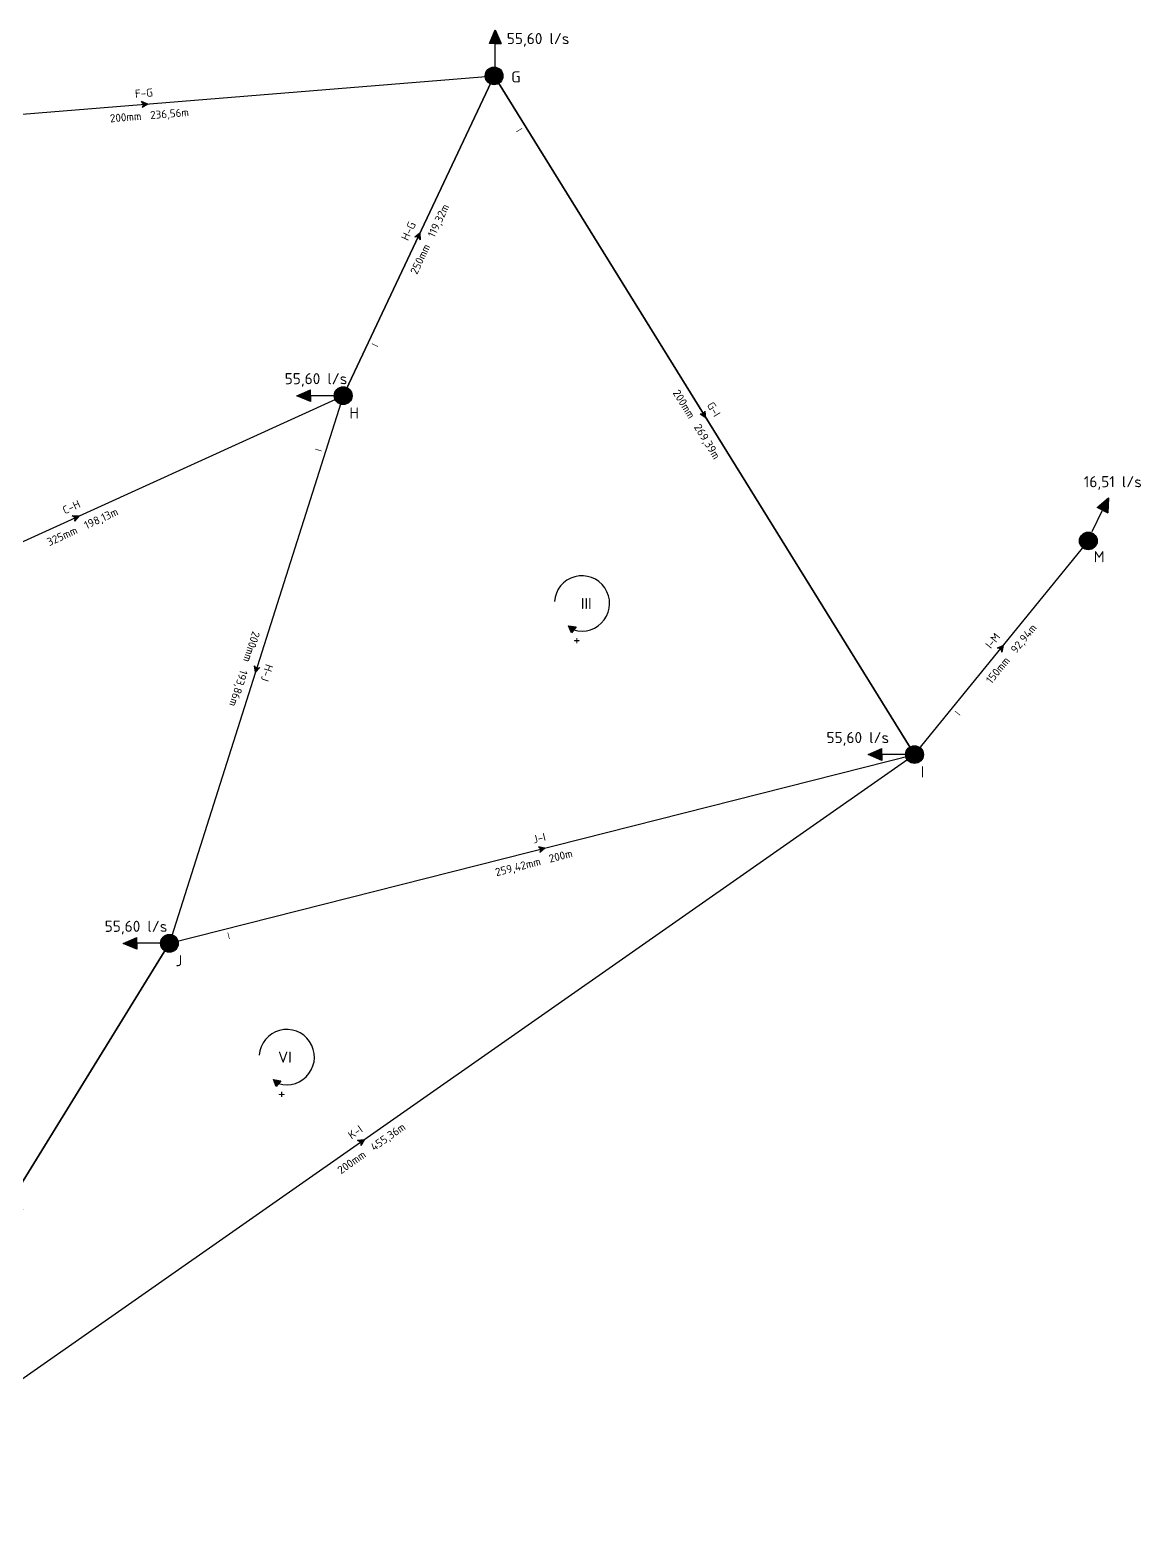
# Model space of a CAD drawing. Header units: millimetres. Extents: x 2 to 1133, y 156 to 699.
# Drawn here: x 758 to 1133, y 194 to 699 of the extents above; entities that cross this region are included whole.
import ezdxf
from ezdxf.enums import TextEntityAlignment as Align

# ---------------------------------------------------------------- set-up
doc = ezdxf.new("R2010")
doc.units = ezdxf.units.MM
doc.header["$LTSCALE"] = 0.25
for name, color, linetype in [('ARQ-TXT-GER-TextosEmGeral', 2, 'Continuous'), ('INF-TUB-AGU-CondutorAgua', 5, 'Continuous'), ('INF-TUB-ANL-TubulaçãoPrincipalAnéis', 3, 'Continuous')]:
    doc.layers.add(name, color=color, linetype=linetype)
doc.styles.add('1.8mm', font='isocpeur.ttf', dxfattribs={"height": 1.8})
doc.styles.add('2.5mm', font='isocpeur.ttf', dxfattribs={"height": 2.5})

# ---------------------------------------------------------------- blocks, each defined once
blk = doc.blocks.new('*U76')
at = {"layer": 'INF-TUB-AGU-CondutorAgua'}
h = blk.add_hatch(color=5, dxfattribs=at)
h.dxf.hatch_style = 1
h.paths.add_polyline_path([(116.8, 10.46), (117.49, 9.51), (118.88, 9.62)])
h.paths.add_polyline_path([(118.88, 9.62), (117.49, 9.51), (116.96, 8.46)])
for p, q in [((0, 0), (235.76, 19.12)), ((117.49, 9.51), (116.8, 10.46)), ((118.88, 9.62), (116.8, 10.46)), ((118.86, 9.63), (116.94, 8.47)), ((117.47, 9.52), (116.94, 8.47))]:
    blk.add_line(p, q, dxfattribs=at)
at = {"layer": 'INF-TUB-AGU-CondutorAgua', "insert": (20.06, 0.11), "char_height": 1.8, "width": 0.5925, "attachment_point": 2, "rotation": 4.601, "style": '1.8mm'}
blk.add_mtext('\\pxqc;|', dxfattribs=at)
at = {"layer": 'INF-TUB-AGU-CondutorAgua', "style": '1.8mm'}
blk.add_attdef('N', text='', height=1.8, rotation=4.601, dxfattribs=at).set_placement((117.74, 11.18), align=Align.BOTTOM_CENTER)
blk.add_attdef('D', text='', height=1.8, rotation=4.601, dxfattribs=at).set_placement((116.58, 6.97), align=Align.TOP_RIGHT)
blk.add_attdef('C', text='', height=1.8, rotation=4.601, dxfattribs=at).set_placement((119.57, 7.21), align=Align.TOP_LEFT)
blk = doc.blocks.new('*U77')
at = {"layer": 'INF-TUB-AGU-CondutorAgua'}
h = blk.add_hatch(color=5, dxfattribs=at)
h.dxf.hatch_style = 1
h.paths.add_polyline_path([(88.86, 41.5), (89.83, 40.84), (91.09, 41.42)])
h.paths.add_polyline_path([(91.09, 41.42), (89.83, 40.84), (89.68, 39.68)])
for p, q in [((0, 0), (180.34, 82.05)), ((89.83, 40.84), (88.86, 41.5)), ((91.09, 41.42), (88.86, 41.5)), ((91.07, 41.42), (89.66, 39.68)), ((89.81, 40.85), (89.66, 39.68))]:
    blk.add_line(p, q, dxfattribs=at)
at = {"layer": 'INF-TUB-AGU-CondutorAgua', "insert": (18.83, 6.91), "char_height": 1.8, "width": 0.5925, "attachment_point": 2, "rotation": 24.4274, "style": '1.8mm'}
blk.add_mtext('\\pxqc;|', dxfattribs=at)
at = {"layer": 'INF-TUB-AGU-CondutorAgua', "style": '1.8mm'}
blk.add_attdef('N', text='', height=1.8, rotation=24.4274, dxfattribs=at).set_placement((89.5, 42.5), align=Align.BOTTOM_CENTER)
blk.add_attdef('D', text='', height=1.8, rotation=24.4274, dxfattribs=at).set_placement((89.83, 38.15), align=Align.TOP_RIGHT)
blk.add_attdef('C', text='', height=1.8, rotation=24.4274, dxfattribs=at).set_placement((92.56, 39.39), align=Align.TOP_LEFT)
blk = doc.blocks.new('*U72')
at = {"layer": 'INF-TUB-AGU-CondutorAgua'}
h = blk.add_hatch(color=5, dxfattribs=at)
h.dxf.hatch_style = 1
h.paths.add_polyline_path([(24.16, 53.46), (25.32, 53.59), (25.91, 54.84)])
h.paths.add_polyline_path([(25.91, 54.84), (25.32, 53.59), (25.96, 52.61)])
for p, q in [((0, 0), (50.93, 107.9)), ((25.91, 54.84), (24.16, 53.46)), ((25.32, 53.59), (24.16, 53.46)), ((25.3, 53.58), (25.95, 52.6)), ((25.9, 54.83), (25.95, 52.6))]:
    blk.add_line(p, q, dxfattribs=at)
at = {"layer": 'INF-TUB-AGU-CondutorAgua', "insert": (9.91, 17.44), "char_height": 1.8, "width": 0.5925, "attachment_point": 2, "rotation": 64.6943, "style": '1.8mm'}
blk.add_mtext('\\pxqc;|', dxfattribs=at)
at = {"layer": 'INF-TUB-AGU-CondutorAgua', "style": '1.8mm'}
blk.add_attdef('N', text='', height=1.8, rotation=64.6943, dxfattribs=at).set_placement((24, 54.64), align=Align.BOTTOM_CENTER)
blk.add_attdef('D', text='', height=1.8, rotation=64.6943, dxfattribs=at).set_placement((27.06, 51.54), align=Align.TOP_RIGHT)
blk.add_attdef('C', text='', height=1.8, rotation=64.6943, dxfattribs=at).set_placement((28.35, 54.25), align=Align.TOP_LEFT)
blk = doc.blocks.new('*U73')
at = {"layer": 'INF-TUB-AGU-CondutorAgua'}
h = blk.add_hatch(color=5, dxfattribs=at)
h.dxf.hatch_style = 1
h.paths.add_polyline_path([(-28.09, -91.73), (-29.23, -92.01), (-29.65, -93.33)])
h.paths.add_polyline_path([(-29.65, -93.33), (-29.23, -92.01), (-30, -91.12)])
for p, q in [((0, 0), (-58.65, -184.77)), ((-29.22, -91.99), (-29.98, -91.11)), ((-29.64, -93.32), (-29.98, -91.11)), ((-29.65, -93.33), (-28.09, -91.73)), ((-29.23, -92.01), (-28.09, -91.73))]:
    blk.add_line(p, q, dxfattribs=at)
at = {"layer": 'INF-TUB-AGU-CondutorAgua', "insert": (-7.49, -18.61), "char_height": 1.8, "width": 0.5925, "attachment_point": 2, "rotation": 252.352, "style": '1.8mm'}
blk.add_mtext('\\pxqc;|', dxfattribs=at)
at = {"layer": 'INF-TUB-AGU-CondutorAgua', "style": '1.8mm'}
blk.add_attdef('D', text='', height=1.8, rotation=252.352, dxfattribs=at).set_placement((-31.23, -90.21), align=Align.TOP_RIGHT)
blk.add_attdef('C', text='', height=1.8, rotation=252.352, dxfattribs=at).set_placement((-32.14, -93.06), align=Align.TOP_LEFT)
blk.add_attdef('N', text='', height=1.8, rotation=252.352, dxfattribs=at).set_placement((-27.78, -92.87), align=Align.BOTTOM_CENTER)
blk = doc.blocks.new('*U74')
at = {"layer": 'INF-TUB-AGU-CondutorAgua'}
h = blk.add_hatch(color=5, dxfattribs=at)
h.dxf.hatch_style = 1
h.paths.add_polyline_path([(71.25, -113.13), (70.72, -114.18), (71.45, -115.36)])
h.paths.add_polyline_path([(71.45, -115.36), (70.72, -114.18), (69.55, -114.18)])
for p, q in [((0, 0), (141.89, -228.99)), ((70.72, -114.16), (69.55, -114.16)), ((71.45, -115.34), (69.55, -114.16)), ((70.72, -114.18), (71.25, -113.13)), ((71.45, -115.36), (71.25, -113.13))]:
    blk.add_line(p, q, dxfattribs=at)
at = {"layer": 'INF-TUB-AGU-CondutorAgua', "insert": (9.25, -17.8), "char_height": 1.8, "width": 0.5925, "attachment_point": 2, "rotation": 301.7477, "style": '1.8mm'}
blk.add_mtext('\\pxqc;|', dxfattribs=at)
at = {"layer": 'INF-TUB-AGU-CondutorAgua', "style": '1.8mm'}
blk.add_attdef('D', text='', height=1.8, rotation=301.7477, dxfattribs=at).set_placement((68.05, -114.52), align=Align.TOP_RIGHT)
blk.add_attdef('N', text='', height=1.8, rotation=301.7477, dxfattribs=at).set_placement((72.32, -113.64), align=Align.BOTTOM_CENTER)
blk.add_attdef('C', text='', height=1.8, rotation=301.7477, dxfattribs=at).set_placement((69.63, -117.07), align=Align.TOP_LEFT)
blk = doc.blocks.new('*U75')
at = {"layer": 'INF-TUB-AGU-CondutorAgua'}
h = blk.add_hatch(color=5, dxfattribs=at)
h.dxf.hatch_style = 1
h.paths.add_polyline_path([(124.53, 32.54), (125.37, 31.72), (126.71, 32.06)])
h.paths.add_polyline_path([(126.71, 32.06), (125.37, 31.72), (125.02, 30.61)])
for p, q in [((0, 0), (251.48, 63.68)), ((125.37, 31.72), (124.53, 32.54)), ((126.71, 32.06), (124.53, 32.54)), ((126.69, 32.07), (125, 30.61)), ((125.35, 31.73), (125, 30.61))]:
    blk.add_line(p, q, dxfattribs=at)
at = {"layer": 'INF-TUB-AGU-CondutorAgua', "insert": (19.76, 3.45), "char_height": 1.8, "width": 0.5925, "attachment_point": 2, "rotation": 14.1741, "style": '1.8mm'}
blk.add_mtext('\\pxqc;|', dxfattribs=at)
at = {"layer": 'INF-TUB-AGU-CondutorAgua', "style": '1.8mm'}
blk.add_attdef('N', text='', height=1.8, rotation=14.1741, dxfattribs=at).set_placement((125.34, 33.41), align=Align.BOTTOM_CENTER)
blk.add_attdef('D', text='', height=1.8, rotation=14.1741, dxfattribs=at).set_placement((124.89, 29.07), align=Align.TOP_RIGHT)
blk.add_attdef('C', text='', height=1.8, rotation=14.1741, dxfattribs=at).set_placement((127.8, 29.81), align=Align.TOP_LEFT)
blk = doc.blocks.new('*U84')
at = {"layer": 'INF-TUB-AGU-CondutorAgua'}
h = blk.add_hatch(color=5, dxfattribs=at)
h.dxf.hatch_style = 1
h.paths.add_polyline_path([(59.49, 98.3), (60.66, 98.3), (61.39, 99.48)])
h.paths.add_polyline_path([(61.39, 99.48), (60.66, 98.3), (61.19, 97.25)])
for p, q in [((0, 0), (121.69, 197.28)), ((61.39, 99.48), (59.49, 98.3)), ((60.66, 98.3), (59.49, 98.3)), ((60.64, 98.29), (61.17, 97.24)), ((61.37, 99.47), (61.17, 97.24))]:
    blk.add_line(p, q, dxfattribs=at)
at = {"layer": 'INF-TUB-AGU-CondutorAgua', "insert": (11.79, 16.23), "char_height": 1.8, "width": 0.5925, "attachment_point": 2, "rotation": 58.2956, "style": '1.8mm'}
blk.add_mtext('\\pxqc;|', dxfattribs=at)
at = {"layer": 'INF-TUB-AGU-CondutorAgua', "style": '1.8mm'}
blk.add_attdef('N', text='', height=1.8, rotation=58.2956, dxfattribs=at).set_placement((59.46, 99.49), align=Align.BOTTOM_CENTER)
blk.add_attdef('C', text='', height=1.8, rotation=58.2956, dxfattribs=at).set_placement((63.74, 98.61), align=Align.TOP_LEFT)
blk.add_attdef('D', text='', height=1.8, rotation=58.2956, dxfattribs=at).set_placement((62.16, 96.06), align=Align.TOP_RIGHT)
blk = doc.blocks.new('*U71')
at = {"layer": 'INF-TUB-AGU-CondutorAgua'}
h = blk.add_hatch(color=5, dxfattribs=at)
h.dxf.hatch_style = 1
h.paths.add_polyline_path([(185.2, 130.71), (186.28, 130.24), (187.42, 131.03)])
h.paths.add_polyline_path([(187.42, 131.03), (186.28, 130.24), (186.35, 129.07)])
for p, q in [((0, 0), (373.17, 260.96)), ((187.42, 131.03), (185.2, 130.71)), ((186.28, 130.24), (185.2, 130.71)), ((186.26, 130.24), (186.33, 129.07)), ((187.4, 131.03), (186.33, 129.07))]:
    blk.add_line(p, q, dxfattribs=at)
at = {"layer": 'INF-TUB-AGU-CondutorAgua', "insert": (17.26, 10.23), "char_height": 1.8, "width": 0.5925, "attachment_point": 2, "rotation": 34.9291, "style": '1.8mm'}
blk.add_mtext('\\pxqc;|', dxfattribs=at)
at = {"layer": 'INF-TUB-AGU-CondutorAgua', "style": '1.8mm'}
blk.add_attdef('N', text='', height=1.8, rotation=34.9291, dxfattribs=at).set_placement((185.65, 131.81), align=Align.BOTTOM_CENTER)
blk.add_attdef('D', text='', height=1.8, rotation=34.9291, dxfattribs=at).set_placement((186.77, 127.59), align=Align.TOP_RIGHT)
blk.add_attdef('C', text='', height=1.8, rotation=34.9291, dxfattribs=at).set_placement((189.23, 129.31), align=Align.TOP_LEFT)
blk = doc.blocks.new('*U85')
at = {"layer": 'INF-TUB-AGU-CondutorAgua'}
h = blk.add_hatch(color=5, dxfattribs=at)
h.dxf.hatch_style = 1
h.paths.add_polyline_path([(27.95, 35.88), (29.11, 35.73), (29.98, 36.8)])
h.paths.add_polyline_path([(29.98, 36.8), (29.11, 35.73), (29.5, 34.62)])
for p, q in [((0, 0), (58.67, 72.08)), ((29.98, 36.8), (27.95, 35.88)), ((29.11, 35.73), (27.95, 35.88)), ((29.09, 35.72), (29.48, 34.61)), ((29.97, 36.79), (29.48, 34.61))]:
    blk.add_line(p, q, dxfattribs=at)
at = {"layer": 'INF-TUB-AGU-CondutorAgua', "insert": (13.8, 14.56), "char_height": 1.8, "width": 0.5925, "attachment_point": 2, "rotation": 50.8192, "style": '1.8mm'}
blk.add_mtext('\\pxqc;|', dxfattribs=at)
at = {"layer": 'INF-TUB-AGU-CondutorAgua', "style": '1.8mm'}
blk.add_attdef('N', text='', height=1.8, rotation=50.8192, dxfattribs=at).set_placement((28.08, 37.06), align=Align.BOTTOM_CENTER)
blk.add_attdef('C', text='', height=1.8, rotation=50.8192, dxfattribs=at).set_placement((32.2, 35.64), align=Align.TOP_LEFT)
blk.add_attdef('D', text='', height=1.8, rotation=50.8192, dxfattribs=at).set_placement((30.31, 33.31), align=Align.TOP_RIGHT)

msp = doc.modelspace()

# ---------------------------------------------------------------- hatches: boundary and pattern name
at = {"layer": 'ARQ-TXT-GER-TextosEmGeral', "linetype": 'ByBlock'}
h = msp.add_hatch(color=256, dxfattribs=at)
h.dxf.hatch_style = 1
h.paths.add_polyline_path([(939.69, 497.89), (940.61, 495.59), (942.18, 497.52)])
h = msp.add_hatch(color=256, dxfattribs=at)
h.dxf.hatch_style = 1
h.paths.add_polyline_path([(840.06, 344.82), (840.99, 342.52), (842.55, 344.45)])
at = {"layer": 'INF-TUB-ANL-TubulaçãoPrincipalAnéis', "linetype": 'ByBlock'}
h = msp.add_hatch(color=256, dxfattribs=at)
h.dxf.hatch_style = 1
h.paths.add_polyline_path([(916.92, 694.37), (914.9, 698.96), (912.92, 694.37), (914.92, 694.37)])
h = msp.add_hatch(color=256, dxfattribs=at)
h.dxf.hatch_style = 1
h.paths.add_polyline_path([(917.52, 683.46, 1), (911.52, 683.46, 1)])
h = msp.add_hatch(color=256, dxfattribs=at)
h.dxf.hatch_style = 1
h.paths.add_polyline_path([(852.59, 577.56), (848, 575.54), (852.59, 573.56), (852.59, 575.56)])
h = msp.add_hatch(color=256, dxfattribs=at)
h.dxf.hatch_style = 1
h.paths.add_polyline_path([(866.59, 575.56, 1), (860.59, 575.56, 1)])
h = msp.add_hatch(color=256, dxfattribs=at)
h.dxf.hatch_style = 1
h.paths.add_polyline_path([(1121.65, 536.08), (1121.85, 541.09), (1118.05, 537.83), (1119.85, 536.96)])
h = msp.add_hatch(color=256, dxfattribs=at)
h.dxf.hatch_style = 1
h.paths.add_polyline_path([(1118.09, 526.55, 1), (1112.09, 526.55, 1)])
h = msp.add_hatch(color=256, dxfattribs=at)
h.dxf.hatch_style = 1
h.paths.add_polyline_path([(1045.42, 456.47), (1040.82, 454.45), (1045.42, 452.47), (1045.42, 454.47)])
h = msp.add_hatch(color=256, dxfattribs=at)
h.dxf.hatch_style = 1
h.paths.add_polyline_path([(1059.42, 454.47, 1), (1053.42, 454.47, 1)])
h = msp.add_hatch(color=256, dxfattribs=at)
h.dxf.hatch_style = 1
h.paths.add_polyline_path([(793.94, 392.79), (789.34, 390.77), (793.94, 388.79), (793.94, 390.79)])
h = msp.add_hatch(color=256, dxfattribs=at)
h.dxf.hatch_style = 1
h.paths.add_polyline_path([(807.94, 390.79, 1), (801.94, 390.79, 1)])

# ---------------------------------------------------------------- linework, layer by layer
at = {"layer": 'ARQ-TXT-GER-TextosEmGeral', "linetype": 'ByBlock'}
for p, q in [((940.61, 495.59), (939.69, 497.89)), ((939.69, 497.89), (942.18, 497.52)), ((942.18, 497.52), (940.61, 495.59)), ((840.99, 342.52), (840.06, 344.82)), ((840.06, 344.82), (842.55, 344.45)), ((842.55, 344.45), (840.99, 342.52))]:
    msp.add_line(p, q, dxfattribs=at)
for centre in [(944.17, 505.46), (844.55, 352.39)]:
    msp.add_arc(centre, 9.33, 252.6882, 175.7016, dxfattribs=at)
at = {"layer": 'INF-TUB-ANL-TubulaçãoPrincipalAnéis', "linetype": 'ByBlock'}
for p, q in [((912.92, 694.37), (914.9, 698.96)), ((914.9, 698.96), (916.92, 694.37)), ((914.92, 694.37), (912.92, 694.37)), ((914.92, 686.37), (914.92, 694.37)), ((914.92, 694.37), (916.92, 694.37)), ((848, 575.54), (852.59, 577.56)), ((852.59, 575.56), (852.59, 577.56)), ((852.59, 573.56), (848, 575.54)), ((860.59, 575.56), (852.59, 575.56)), ((852.59, 575.56), (852.59, 573.56)), ((1118.05, 537.83), (1121.85, 541.09)), ((1121.85, 541.09), (1121.65, 536.08)), ((1116.34, 529.77), (1119.85, 536.96)), ((1119.85, 536.96), (1118.05, 537.83)), ((1119.85, 536.96), (1121.65, 536.08)), ((1040.82, 454.45), (1045.42, 456.47)), ((1045.42, 454.47), (1045.42, 456.47)), ((1045.42, 452.47), (1040.82, 454.45)), ((1053.42, 454.47), (1045.42, 454.47)), ((1045.42, 454.47), (1045.42, 452.47)), ((789.34, 390.77), (793.94, 392.79)), ((793.94, 388.79), (789.34, 390.77)), ((793.94, 390.79), (793.94, 392.79)), ((801.94, 390.79), (793.94, 390.79)), ((793.94, 390.79), (793.94, 388.79))]:
    msp.add_line(p, q, dxfattribs=at)
at = {"layer": 'INF-TUB-ANL-TubulaçãoPrincipalAnéis'}
for p, q in [((678.77, 664.34), (914.52, 683.46)), ((914.52, 683.46), (863.59, 575.56)), ((1056.42, 454.47), (914.52, 683.46)), ((683.25, 493.51), (863.59, 575.56)), ((863.59, 575.56), (804.94, 390.79)), ((1056.42, 454.47), (1115.09, 526.55)), ((683.25, 193.51), (1056.42, 454.47)), ((804.94, 390.79), (1056.42, 454.47)), ((804.94, 390.79), (683.25, 193.51))]:
    msp.add_line(p, q, dxfattribs=at)
at = {"layer": 'INF-TUB-ANL-TubulaçãoPrincipalAnéis', "linetype": 'ByBlock'}
for centre in [(914.52, 683.46), (863.59, 575.56), (1115.09, 526.55), (1056.42, 454.47), (804.94, 390.79)]:
    msp.add_circle(centre, 3, dxfattribs=at)

# ---------------------------------------------------------------- block references
at = {"layer": 'INF-TUB-AGU-CondutorAgua'}
ref = msp.add_blockref('*U76', (678.77, 664.34), dxfattribs=at)
ref.add_attrib('D', '200mm', dxfattribs={"height": 2.7, "rotation": 4.601, "style": '1.8mm'}).set_placement((795.35, 671.31), align=Align.TOP_RIGHT)
ref.add_attrib('C', '236,56m', dxfattribs={"height": 2.7, "rotation": 4.601, "style": '1.8mm'}).set_placement((798.34, 671.55), align=Align.TOP_LEFT)
ref.add_attrib('N', 'F-G', dxfattribs={"height": 2.7, "rotation": 4.601, "style": '1.8mm'}).set_placement((796.51, 675.51), align=Align.BOTTOM_CENTER)
ref = msp.add_blockref('*U72', (863.59, 575.56), dxfattribs=at)
ref.add_attrib('D', '250mm', dxfattribs={"height": 2.7, "rotation": 64.6943, "style": '1.8mm'}).set_placement((890.66, 627.09), align=Align.TOP_RIGHT)
ref.add_attrib('C', '119,32m', dxfattribs={"height": 2.7, "rotation": 64.6943, "style": '1.8mm'}).set_placement((891.94, 629.81), align=Align.TOP_LEFT)
ref.add_attrib('N', 'H-G', dxfattribs={"height": 2.7, "rotation": 64.6943, "style": '1.8mm'}).set_placement((887.59, 630.2), align=Align.BOTTOM_CENTER)
ref = msp.add_blockref('*U74', (914.52, 683.46), dxfattribs=at)
ref.add_attrib('D', '200mm', dxfattribs={"height": 2.7, "rotation": 301.7477, "style": '1.8mm'}).set_placement((982.57, 568.94), align=Align.TOP_RIGHT)
ref.add_attrib('C', '269,39m', dxfattribs={"height": 2.7, "rotation": 301.7477, "style": '1.8mm'}).set_placement((984.15, 566.39), align=Align.TOP_LEFT)
ref.add_attrib('N', 'G-I', dxfattribs={"height": 2.7, "rotation": 301.7477, "style": '1.8mm'}).set_placement((986.85, 569.82), align=Align.BOTTOM_CENTER)
ref = msp.add_blockref('*U77', (683.25, 493.51), dxfattribs=at)
ref.add_attrib('D', '325mm', dxfattribs={"height": 2.7, "rotation": 24.4274, "style": '1.8mm'}).set_placement((773.08, 531.66), align=Align.TOP_RIGHT)
ref.add_attrib('C', '198,13m', dxfattribs={"height": 2.7, "rotation": 24.4274, "style": '1.8mm'}).set_placement((775.81, 532.9), align=Align.TOP_LEFT)
ref.add_attrib('N', 'C-H', dxfattribs={"height": 2.7, "rotation": 24.4274, "style": '1.8mm'}).set_placement((772.74, 536.01), align=Align.BOTTOM_CENTER)
ref = msp.add_blockref('*U73', (863.59, 575.56), dxfattribs=at)
ref.add_attrib('D', '200mm', dxfattribs={"height": 2.7, "rotation": 252.352, "style": '1.8mm'}).set_placement((832.36, 485.35), align=Align.TOP_RIGHT)
ref.add_attrib('C', '193,86m', dxfattribs={"height": 2.7, "rotation": 252.352, "style": '1.8mm'}).set_placement((831.45, 482.49), align=Align.TOP_LEFT)
ref.add_attrib('N', 'H-J', dxfattribs={"height": 2.7, "rotation": 252.352, "style": '1.8mm'}).set_placement((835.81, 482.69), align=Align.BOTTOM_CENTER)
ref = msp.add_blockref('*U85', (1056.42, 454.47), dxfattribs=at)
ref.add_attrib('D', '150mm', dxfattribs={"height": 2.7, "rotation": 50.8192, "style": '1.8mm'}).set_placement((1086.72, 487.78), align=Align.TOP_RIGHT)
ref.add_attrib('C', '92,94m', dxfattribs={"height": 2.7, "rotation": 50.8192, "style": '1.8mm'}).set_placement((1088.62, 490.11), align=Align.TOP_LEFT)
ref.add_attrib('N', 'I-M', dxfattribs={"height": 2.7, "rotation": 50.8192, "style": '1.8mm'}).set_placement((1084.49, 491.53), align=Align.BOTTOM_CENTER)
ref = msp.add_blockref('*U71', (683.25, 193.51), dxfattribs=at)
ref.add_attrib('D', '200mm', dxfattribs={"height": 2.7, "rotation": 34.9291, "style": '1.8mm'}).set_placement((870.02, 321.1), align=Align.TOP_RIGHT)
ref.add_attrib('C', '455,36m', dxfattribs={"height": 2.7, "rotation": 34.9291, "style": '1.8mm'}).set_placement((872.48, 322.82), align=Align.TOP_LEFT)
ref.add_attrib('N', 'K-I', dxfattribs={"height": 2.7, "rotation": 34.9291, "style": '1.8mm'}).set_placement((868.9, 325.32), align=Align.BOTTOM_CENTER)
ref = msp.add_blockref('*U75', (804.94, 390.79), dxfattribs=at)
ref.add_attrib('D', '259,42mm', dxfattribs={"height": 2.7, "rotation": 14.1741, "style": '1.8mm'}).set_placement((929.83, 419.86), align=Align.TOP_RIGHT)
ref.add_attrib('C', '200m', dxfattribs={"height": 2.7, "rotation": 14.1741, "style": '1.8mm'}).set_placement((932.74, 420.59), align=Align.TOP_LEFT)
ref.add_attrib('N', 'J-I', dxfattribs={"height": 2.7, "rotation": 14.1741, "style": '1.8mm'}).set_placement((930.27, 424.2), align=Align.BOTTOM_CENTER)
ref = msp.add_blockref('*U84', (683.25, 193.51), dxfattribs=at)
ref.add_attrib('D', '250mm', dxfattribs={"height": 2.7, "rotation": 58.2956, "style": '1.8mm'}).set_placement((745.41, 289.57), align=Align.TOP_RIGHT)
ref.add_attrib('C', '231,79m', dxfattribs={"height": 2.7, "rotation": 58.2956, "style": '1.8mm'}).set_placement((746.99, 292.12), align=Align.TOP_LEFT)
ref.add_attrib('N', 'K-J', dxfattribs={"height": 2.7, "rotation": 58.2956, "style": '1.8mm'}).set_placement((742.71, 293), align=Align.BOTTOM_CENTER)

# ---------------------------------------------------------------- texts
at = {"layer": 'ARQ-TXT-GER-TextosEmGeral', "linetype": 'ByBlock', "char_height": 3.75, "attachment_point": 1, "style": '2.5mm'}
for s, insert, width in [('\\pxt4;55,60 l/s\\P\\ptz; \\P ', (918.8, 697.93), 22.2061), ('G', (920.29, 684.98), 10.0267), ('55,60 l/s\\P ', (843.84, 583.18), 21.3147), ('H', (865.67, 571.6), 10.0267), ('16,51 l/s', (1113.55, 548.42), 46.3096), ('M', (1116.91, 523.11), 15.0747), ('III', (943.81, 507.33), 12.3374), ('+', (941.17, 495.17), 12.3374), ('55,60 l/s', (1026.7, 462.09), 22.8004), ('I', (1058.5, 450.51), 10.0267), ('55,60 l/s\\P ', (783.09, 398.41), 23.1176), ('J', (807.02, 386.82), 10.0267), ('VI', (841.63, 354.27), 12.3374), ('+', (841.55, 342.1), 12.3374)]:
    msp.add_mtext(s, dxfattribs=dict(at, insert=insert, width=width))

doc.saveas('drawing.dxf')
